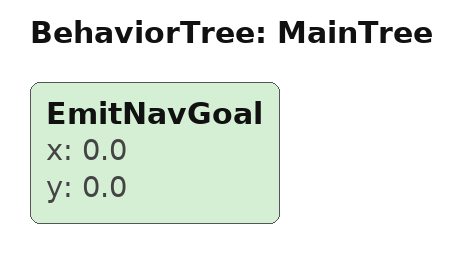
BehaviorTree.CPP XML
<?xml version="1.0"?>
<!-- 负例：模块消费字段无提供者，启动校验必须失败。 -->
<root BTCPP_format="4" main_tree_to_execute="MainTree">
  <BehaviorTree ID="MainTree">
    <EmitNavGoal x="0.0" y="0.0"/>
  </BehaviorTree>
</root>
